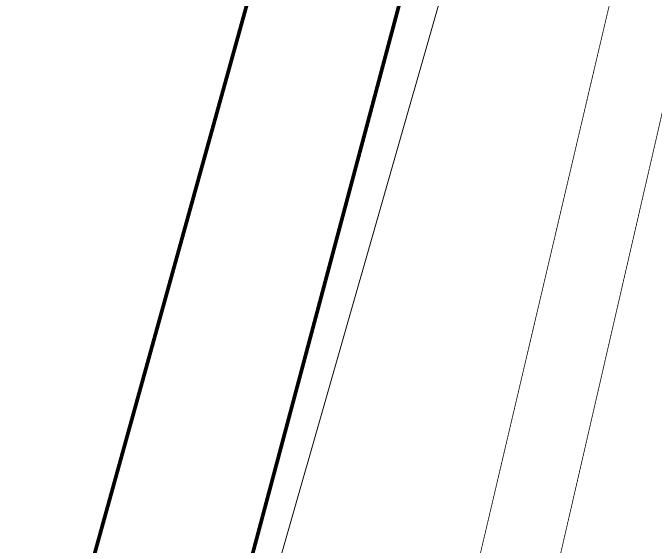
# Model space of a CAD drawing. Header units: inches. Extents: x 350994 to 353538, y 1581369 to 1583842.
# Drawn here: x 351405.92 to 351423.05, y 1583357.25 to 1583371.46 of the extents above; entities that cross this region are included whole.
import ezdxf

# ---------------------------------------------------------------- set-up
doc = ezdxf.new("R2010")
doc.units = ezdxf.units.IN
doc.header["$MEASUREMENT"] = 0
doc.linetypes.add('1', pattern=[0])
doc.linetypes.add('DASHDOTX2', pattern=[2, 1, -0.5, 0, -0.5])
for name, color, linetype in [('CULVERT', 255, '1'), ('EP TF', 5, 'Continuous'), ("ROAD'S", 1, '1')]:
    doc.layers.add(name, color=color, linetype=linetype)
doc.styles.get("Standard").update_dxf_attribs({"font": 'arial.ttf'})
doc.linetypes.add('SILT_FENCE', pattern='A,0.5,-0.2,["EP",Standard,S=0.1,R=0,X=-0.1,Y=-0.05],-0.2', length=0.9)

msp = doc.modelspace()

# ---------------------------------------------------------------- linework, layer by layer
at = {"layer": 'CULVERT', "color": 250, "linetype": 'DASHDOTX2', "lineweight": 5, "ltscale": 2, "const_width": 0.02}
for points in [[(351416.156, 1583347.557), (351427.787, 1583396.987)], [(351418.19, 1583346.9), (351429.613, 1583396.435)]]:
    msp.add_lwpolyline(points, dxfattribs=at)
at = {"layer": 'EP TF', "color": 252, "linetype": 'SILT_FENCE', "lineweight": 5, "ltscale": 6, "elevation": 98.457}
msp.add_lwpolyline([(351860.599, 1583050.457), (351843.117, 1583054.927), (351805.428, 1583069.434), (351749.996, 1583088.043), (351693.324, 1583107.195), (351559.818, 1583166.634), (351530.996, 1583175.986), (351505.516, 1583184.189), (351479.554, 1583192.598), (351455.022, 1583200.395), (351427.507, 1583209.446), (351401.181, 1583217.744), (351377.104, 1583229.332), (351383.888, 1583253.394), (351390.184, 1583276.102), (351398.171, 1583304.68), (351406.613, 1583334.671), (351412.571, 1583355.244), (351419.656, 1583379.976), (351427.743, 1583409.247), (351437.315, 1583441.687)], dxfattribs=at)
at = {"layer": "ROAD'S", "lineweight": 5, "const_width": 0.1}
msp.add_lwpolyline([(351420.695, 1583402.426), (351404.096, 1583342.615), (351388.198, 1583288.588), (351370.227, 1583228.001), (351366.752, 1583221.866), (351361.472, 1583218.331)], dxfattribs=at)
msp.add_lwpolyline([(351411.935, 1583346.868), (351414.522, 1583345.681), (351483.08, 1583321.341), (351517.089, 1583309.894), (351589.218, 1583285.857), (351593.825, 1583286.369), (351610.496, 1583337.07), (351608.719, 1583338.561), (351606.603, 1583339.31), (351528, 1583365.739), (351449.988, 1583391.929), (351428.689, 1583399.389), (351425.433, 1583399.196), (351423.571, 1583399.178), (351410.233, 1583349.25)], close=True, dxfattribs=at)

doc.saveas('drawing.dxf')
